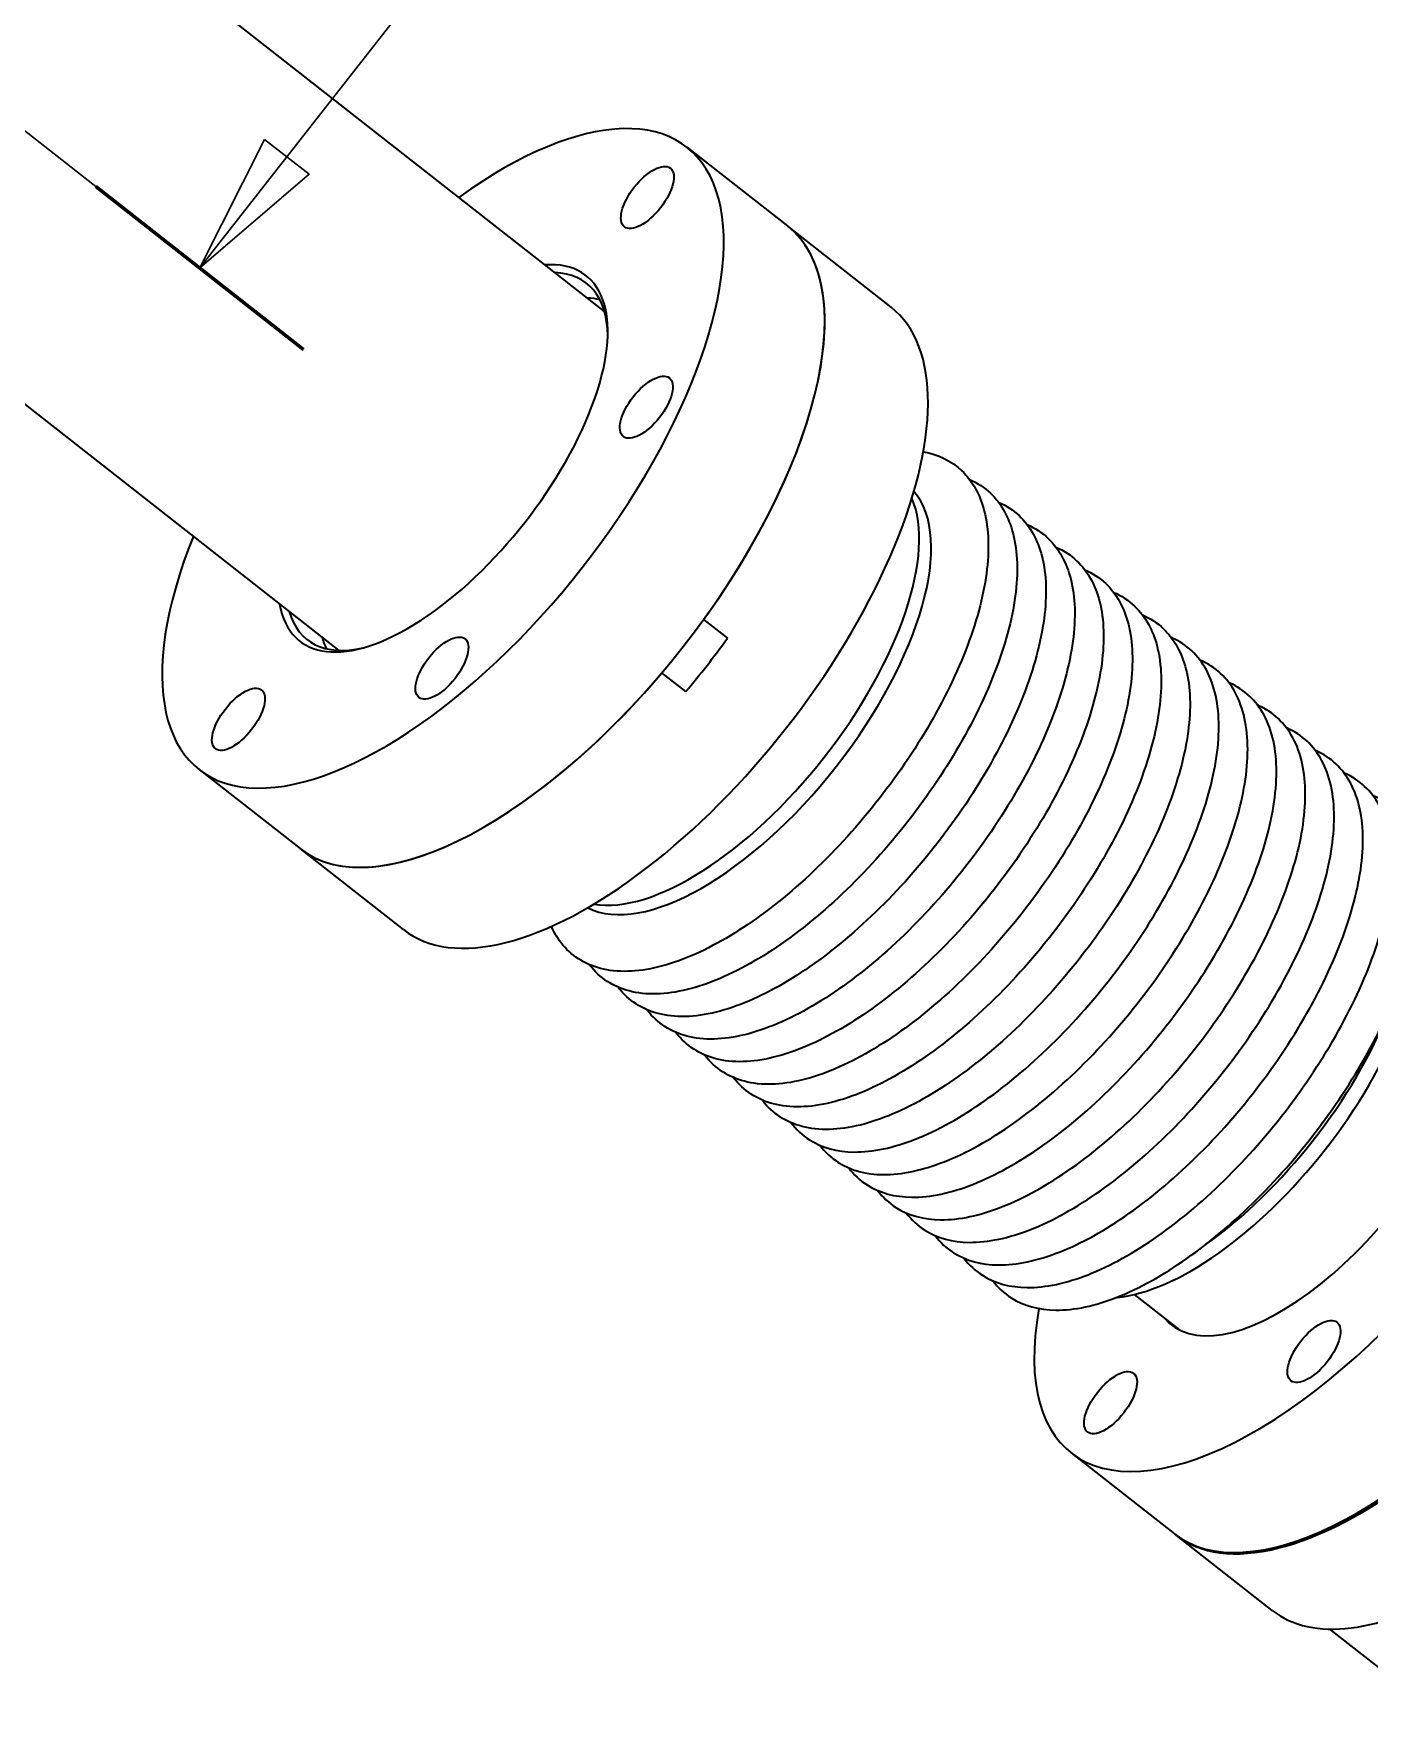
# Model space of a CAD drawing. Header units: millimetres. Extents: x -605 to 8012, y -2292 to 5879.
# Drawn here: x 1928.8 to 2047, y 1729.1 to 1879.1 of the extents above; entities that cross this region are included whole.
import ezdxf

# ---------------------------------------------------------------- set-up
doc = ezdxf.new("R2010")
doc.units = ezdxf.units.MM
doc.header["$LTSCALE"] = 5
doc.layers.add('Arestas Visíveis', color=7, linetype='Continuous', lineweight=35)
doc.layers.add('Linhas de Secções', color=7, linetype='Continuous', lineweight=30, true_color=0x00803f)

# ---------------------------------------------------------------- blocks, each defined once
blk = doc.blocks.new('2dTransSection0')
at = {"layer": 'Linhas de Secções', "linetype": 'Continuous'}
for p, q in [((319.384, 397.57), (319.384, 394.55)), ((318.884, 394.55), (319.384, 392.05)), ((319.884, 394.55), (318.884, 394.55)), ((319.384, 394.55), (319.384, 392.05)), ((319.384, 392.05), (319.884, 394.55)), ((126.043, 392.05), (321.721, 392.05))]:
    blk.add_line(p, q, dxfattribs=at)
at = {"layer": 'Linhas de Secções', "linetype": 'Continuous', "lineweight": 60}
blk.add_line((317.046, 392.05), (321.721, 392.05), dxfattribs=at)
at = {"layer": 'Linhas de Secções', "linetype": 'Continuous', "flags": 128}
blk.add_lwpolyline([(318.884, 394.55), (319.384, 392.05), (319.884, 394.55), (318.884, 394.55)], dxfattribs=at)
at = {"layer": 'Linhas de Secções'}
blk.add_solid([(318.884, 394.55), (319.384, 392.05), (319.884, 394.55), (318.884, 394.55)], dxfattribs=at)

msp = doc.modelspace()

# ---------------------------------------------------------------- linework, layer by layer
at = {"layer": 'Arestas Visíveis'}
for p, q in [((1979.29926, 1854.49079), (1292.49234, 2392.66993)), ((1955.79955, 1824.50123), (1692.21175, 2031.04757)), ((1986.58132, 1869.04814), (1995.51975, 1862.04402)), ((2004.66933, 1854.87445), (1995.51975, 1862.04402)), ((1988.0726, 1827.22544), (1990.18404, 1825.57093)), ((1986.4833, 1820.84816), (1984.37186, 1822.50268)), ((1943.40602, 1813.94921), (1952.34445, 1806.94509)), ((1961.49402, 1799.77551), (1952.34445, 1806.94509)), ((2030.27233, 1764.30252), (2026.21705, 1767.48022)), ((2020.61436, 1753.44906), (2029.76394, 1746.27948)), ((2038.42087, 1739.49594), (2029.90473, 1746.16916)), ((2043.48511, 1737.85177), (2054.6744, 1729.08389))]:
    msp.add_line(p, q, dxfattribs=at)
for centre, major_axis, start_param, end_param in [((1964.99367, 1841.49867), (21.58765, 27.54947), 2.146333751, 7.27844421), ((1973.9321, 1834.49455), (21.58765, 27.54947), 3.141592654, 6.283185307), ((1973.9321, 1834.49455), (21.58765, 27.54947), 4.798208571, 6.283185307), ((1964.99367, 1841.49867), (-12.67504, -16.17547), 5.898741838, 9.80922143), ((1965.34558, 1841.22292), (12.36664, 15.78191), 5.780127299, 6.600346172), ((1968.23121, 1838.96175), (12.36664, 15.78191), 0.205623257, 0.317160864), ((1983.08168, 1827.32498), (-21.58765, -27.54947), 0, 3.141592654), ((1991.52744, 1820.70692), (-14.49457, -18.4975), 0.087570657, 3.054021996), ((1990.47172, 1821.53418), (-14.49457, -18.4975), 0.238785415, 2.902807238), ((1965.34558, 1841.22292), (-12.36664, -15.78191), 5.966024443, 6.786243315), ((1968.23121, 1838.96175), (-12.36664, -15.78191), 5.966024443, 6.07756205), ((1976.04354, 1832.84004), (-21.58765, -27.54947), 1.484976736, 1.656615917), ((1973.9321, 1834.49455), (-21.58765, -27.54947), 0, 1.484976736), ((2042.20202, 1780.99852), (21.58765, 27.54947), 2.438477269, 6.986300692), ((2034.81197, 1786.78933), (14.49457, 18.4975), 3.538304244, 5.886473717), ((2051.49238, 1773.71863), (-21.58765, -27.54947), 6.277478532, 9.430484736), ((2042.20202, 1780.99852), (12.70588, 16.21483), 3.043019823, 6.381758138), ((2033.75625, 1787.61659), (14.49457, 18.4975), 4.118933621, 5.30584434), ((2051.35159, 1773.82895), (-21.58765, -27.54947), 0, 1.484976736), ((2060.00853, 1767.04541), (-21.58765, -27.54947), 0, 0.848345834)]:
    msp.add_ellipse(centre, major_axis=major_axis, ratio=0.447759088, start_param=start_param, end_param=end_param, dxfattribs=at)
for centre, major_axis in [((1983.09646, 1864.60087), (-2.03541, -2.59752)), ((1983.00342, 1846.03004), (2.03541, 2.59752)), ((1964.90063, 1822.92784), (2.03541, 2.59752)), ((1946.89088, 1818.39648), (2.03541, 2.59752)), ((2042.10898, 1762.42769), (2.03541, 2.59752)), ((2024.09923, 1757.89633), (2.03541, 2.59752))]:
    msp.add_ellipse(centre, major_axis=major_axis, ratio=0.447759088, dxfattribs=at)
for points, knots in [([(2007.52554, 1842.09053), (2008.84249, 1841.8491), (2010.00911, 1841.2802), (2011.87981, 1839.49614), (2012.54897, 1838.26671), (2013.32869, 1835.22645), (2013.38175, 1833.36194), (2012.82691, 1829.196), (2012.19659, 1826.88119), (2010.32558, 1822.0858), (2009.08979, 1819.60798), (2006.14539, 1814.72867), (2004.43987, 1812.32788), (2000.72747, 1807.83257), (1998.72169, 1805.73854), (1994.60115, 1802.05979), (1992.48712, 1800.47694), (1988.34246, 1797.9806), (1986.31367, 1797.07133), (1982.52077, 1796.04759), (1980.75246, 1795.93468), (1977.76585, 1796.59816), (1976.52336, 1797.32861), (1975.20592, 1798.89716), (1974.864, 1799.45047), (1974.59005, 1800.05933)], [1.339968871, 1.339968871, 1.339968871, 1.339968871, 1.614355585, 1.614355585, 1.902110979, 1.902110979, 2.220839171, 2.220839171, 2.549271984, 2.549271984, 2.874929485, 2.874929485, 3.198807869, 3.198807869, 3.522299382, 3.522299382, 3.846621329, 3.846621329, 4.173261072, 4.173261072, 4.501454217, 4.501454217, 4.806392333, 4.806392333, 4.943216436, 4.943216436, 4.943216436, 4.943216436]), ([(2011.61218, 1839.6336), (2012.30687, 1839.33587), (2012.93445, 1838.92431), (2014.43114, 1837.49693), (2015.1003, 1836.2675), (2015.88002, 1833.22725), (2015.93307, 1831.36273), (2015.37823, 1827.19679), (2014.74791, 1824.88199), (2012.8769, 1820.0866), (2011.64111, 1817.60878), (2008.69672, 1812.72946), (2006.9912, 1810.32868), (2003.27879, 1805.83337), (2001.27302, 1803.73933), (1997.15247, 1800.06058), (1995.03844, 1798.47773), (1990.89378, 1795.98139), (1988.865, 1795.07212), (1985.0721, 1794.04838), (1983.30378, 1793.93548), (1980.31718, 1794.59895), (1979.07468, 1795.32941), (1978.09242, 1796.49889), (1978.02164, 1796.58781), (1977.95298, 1796.67881)], [1.452358757, 1.452358757, 1.452358757, 1.452358757, 1.614355585, 1.614355585, 1.902110979, 1.902110979, 2.220839171, 2.220839171, 2.549271984, 2.549271984, 2.874929485, 2.874929485, 3.198807869, 3.198807869, 3.522299382, 3.522299382, 3.846621329, 3.846621329, 4.173261072, 4.173261072, 4.501454217, 4.501454217, 4.806392333, 4.806392333, 4.83082655, 4.83082655, 4.83082655, 4.83082655]), ([(2014.1635, 1837.63439), (2014.85819, 1837.33666), (2015.48577, 1836.9251), (2016.98246, 1835.49772), (2017.65162, 1834.2683), (2018.43134, 1831.22804), (2018.4844, 1829.36353), (2017.92956, 1825.19759), (2017.29924, 1822.88278), (2015.42823, 1818.08739), (2014.19244, 1815.60957), (2011.24804, 1810.73026), (2009.54252, 1808.32947), (2005.83012, 1803.83416), (2003.82434, 1801.74012), (1999.70379, 1798.06138), (1997.58977, 1796.47853), (1993.4451, 1793.98219), (1991.41632, 1793.07291), (1987.62342, 1792.04918), (1985.85511, 1791.93627), (1982.8685, 1792.59974), (1981.62601, 1793.3302), (1980.64374, 1794.49969), (1980.57296, 1794.5886), (1980.5043, 1794.6796)], [1.452358757, 1.452358757, 1.452358757, 1.452358757, 1.614355585, 1.614355585, 1.902110979, 1.902110979, 2.220839171, 2.220839171, 2.549271984, 2.549271984, 2.874929485, 2.874929485, 3.198807869, 3.198807869, 3.522299382, 3.522299382, 3.846621329, 3.846621329, 4.173261072, 4.173261072, 4.501454217, 4.501454217, 4.806392333, 4.806392333, 4.83082655, 4.83082655, 4.83082655, 4.83082655]), ([(2016.71483, 1835.63519), (2017.40951, 1835.33745), (2018.03709, 1834.92589), (2019.53378, 1833.49852), (2020.20294, 1832.26909), (2020.98266, 1829.22883), (2021.03572, 1827.36432), (2020.48088, 1823.19838), (2019.85056, 1820.88357), (2017.97955, 1816.08818), (2016.74376, 1813.61036), (2013.79936, 1808.73105), (2012.09385, 1806.33026), (2008.38144, 1801.83495), (2006.37566, 1799.74092), (2002.25512, 1796.06217), (2000.14109, 1794.47932), (1995.99643, 1791.98298), (1993.96764, 1791.07371), (1990.17474, 1790.04997), (1988.40643, 1789.93706), (1985.41982, 1790.60053), (1984.17733, 1791.33099), (1983.19507, 1792.50048), (1983.12429, 1792.58939), (1983.05563, 1792.6804)], [1.452358757, 1.452358757, 1.452358757, 1.452358757, 1.614355585, 1.614355585, 1.902110979, 1.902110979, 2.220839171, 2.220839171, 2.549271984, 2.549271984, 2.874929485, 2.874929485, 3.198807869, 3.198807869, 3.522299382, 3.522299382, 3.846621329, 3.846621329, 4.173261072, 4.173261072, 4.501454217, 4.501454217, 4.806392333, 4.806392333, 4.83082655, 4.83082655, 4.83082655, 4.83082655]), ([(2019.26615, 1833.63598), (2019.96084, 1833.33824), (2020.58842, 1832.92668), (2022.08511, 1831.49931), (2022.75427, 1830.26988), (2023.53399, 1827.22962), (2023.58705, 1825.36511), (2023.0322, 1821.19917), (2022.40189, 1818.88436), (2020.53087, 1814.08897), (2019.29509, 1811.61115), (2016.35069, 1806.73184), (2014.64517, 1804.33105), (2010.93277, 1799.83574), (2008.92699, 1797.74171), (2004.80644, 1794.06296), (2002.69242, 1792.48011), (1998.54775, 1789.98377), (1996.51897, 1789.0745), (1992.72607, 1788.05076), (1990.95776, 1787.93785), (1987.97115, 1788.60133), (1986.72866, 1789.33179), (1985.74639, 1790.50127), (1985.67561, 1790.59019), (1985.60695, 1790.68119)], [1.452358757, 1.452358757, 1.452358757, 1.452358757, 1.614355585, 1.614355585, 1.902110979, 1.902110979, 2.220839171, 2.220839171, 2.549271984, 2.549271984, 2.874929485, 2.874929485, 3.198807869, 3.198807869, 3.522299382, 3.522299382, 3.846621329, 3.846621329, 4.173261072, 4.173261072, 4.501454217, 4.501454217, 4.806392333, 4.806392333, 4.83082655, 4.83082655, 4.83082655, 4.83082655]), ([(2021.81748, 1831.63677), (2022.51216, 1831.33904), (2023.13974, 1830.92748), (2024.63643, 1829.5001), (2025.30559, 1828.27068), (2026.08531, 1825.23042), (2026.13837, 1823.3659), (2025.58353, 1819.19996), (2024.95321, 1816.88516), (2023.0822, 1812.08977), (2021.84641, 1809.61195), (2018.90201, 1804.73263), (2017.19649, 1802.33185), (2013.48409, 1797.83654), (2011.47831, 1795.7425), (2007.35777, 1792.06375), (2005.24374, 1790.48091), (2001.09908, 1787.98456), (1999.07029, 1787.07529), (1995.27739, 1786.05156), (1993.50908, 1785.93865), (1990.52247, 1786.60212), (1989.27998, 1787.33258), (1988.29772, 1788.50206), (1988.22694, 1788.59098), (1988.15827, 1788.68198)], [1.452358757, 1.452358757, 1.452358757, 1.452358757, 1.614355585, 1.614355585, 1.902110979, 1.902110979, 2.220839171, 2.220839171, 2.549271984, 2.549271984, 2.874929485, 2.874929485, 3.198807869, 3.198807869, 3.522299382, 3.522299382, 3.846621329, 3.846621329, 4.173261072, 4.173261072, 4.501454217, 4.501454217, 4.806392333, 4.806392333, 4.83082655, 4.83082655, 4.83082655, 4.83082655]), ([(2024.3688, 1829.63756), (2025.06349, 1829.33983), (2025.69107, 1828.92827), (2027.18776, 1827.5009), (2027.85692, 1826.27147), (2028.63664, 1823.23121), (2028.68969, 1821.3667), (2028.13485, 1817.20076), (2027.50454, 1814.88595), (2025.63352, 1810.09056), (2024.39773, 1807.61274), (2021.45334, 1802.73343), (2019.74782, 1800.33264), (2016.03542, 1795.83733), (2014.02964, 1793.7433), (2009.90909, 1790.06455), (2007.79506, 1788.4817), (2003.6504, 1785.98536), (2001.62162, 1785.07609), (1997.82872, 1784.05235), (1996.0604, 1783.93944), (1993.0738, 1784.60291), (1991.8313, 1785.33337), (1990.84904, 1786.50286), (1990.77826, 1786.59177), (1990.7096, 1786.68277)], [1.452358757, 1.452358757, 1.452358757, 1.452358757, 1.614355585, 1.614355585, 1.902110979, 1.902110979, 2.220839171, 2.220839171, 2.549271984, 2.549271984, 2.874929485, 2.874929485, 3.198807869, 3.198807869, 3.522299382, 3.522299382, 3.846621329, 3.846621329, 4.173261072, 4.173261072, 4.501454217, 4.501454217, 4.806392333, 4.806392333, 4.83082655, 4.83082655, 4.83082655, 4.83082655]), ([(2026.92012, 1827.63836), (2027.61481, 1827.34062), (2028.24239, 1826.92906), (2029.73908, 1825.50169), (2030.40824, 1824.27226), (2031.18796, 1821.232), (2031.24102, 1819.36749), (2030.68618, 1815.20155), (2030.05586, 1812.88674), (2028.18485, 1808.09135), (2026.94906, 1805.61353), (2024.00466, 1800.73422), (2022.29914, 1798.33343), (2018.58674, 1793.83812), (2016.58096, 1791.74409), (2012.46041, 1788.06534), (2010.34639, 1786.48249), (2006.20172, 1783.98615), (2004.17294, 1783.07688), (2000.38004, 1782.05314), (1998.61173, 1781.94023), (1995.62512, 1782.6037), (1994.38263, 1783.33416), (1993.40036, 1784.50365), (1993.32958, 1784.59256), (1993.26092, 1784.68357)], [1.452358757, 1.452358757, 1.452358757, 1.452358757, 1.614355585, 1.614355585, 1.902110979, 1.902110979, 2.220839171, 2.220839171, 2.549271984, 2.549271984, 2.874929485, 2.874929485, 3.198807869, 3.198807869, 3.522299382, 3.522299382, 3.846621329, 3.846621329, 4.173261072, 4.173261072, 4.501454217, 4.501454217, 4.806392333, 4.806392333, 4.83082655, 4.83082655, 4.83082655, 4.83082655]), ([(1995.81225, 1782.68436), (1996.26747, 1782.08103), (1996.81717, 1781.57008), (1998.56105, 1780.45816), (1999.91482, 1780.10242), (2003.05333, 1780.07237), (2004.87643, 1780.46673), (2008.78882, 1782.00172), (2010.88573, 1783.16731), (2015.09454, 1786.1308), (2017.20494, 1787.92328), (2021.23856, 1791.94908), (2023.16183, 1794.17924), (2026.63893, 1798.85894), (2028.19254, 1801.30729), (2030.77916, 1806.18801), (2031.81054, 1808.61922), (2033.24329, 1813.2406), (2033.64102, 1815.42797), (2033.72802, 1819.35563), (2033.41478, 1821.09964), (2032.05634, 1823.84093), (2031.04994, 1824.87269), (2029.67949, 1825.54678), (2029.57623, 1825.59424), (2029.47145, 1825.63915)], [1.452358757, 1.452358757, 1.452358757, 1.452358757, 1.614355585, 1.614355585, 1.902110979, 1.902110979, 2.220839171, 2.220839171, 2.549271984, 2.549271984, 2.874929485, 2.874929485, 3.198807869, 3.198807869, 3.522299382, 3.522299382, 3.846621329, 3.846621329, 4.173261072, 4.173261072, 4.501454217, 4.501454217, 4.806392333, 4.806392333, 4.83082655, 4.83082655, 4.83082655, 4.83082655]), ([(1998.36357, 1780.68515), (1998.81879, 1780.08182), (1999.36849, 1779.57087), (2001.11237, 1778.45895), (2002.46615, 1778.10321), (2005.60466, 1778.07316), (2007.42776, 1778.46752), (2011.34014, 1780.00251), (2013.43705, 1781.1681), (2017.64587, 1784.13159), (2019.75627, 1785.92407), (2023.78988, 1789.94988), (2025.71315, 1792.18003), (2029.19025, 1796.85973), (2030.74386, 1799.30808), (2033.33049, 1804.1888), (2034.36186, 1806.62002), (2035.79462, 1811.2414), (2036.19234, 1813.42876), (2036.27934, 1817.35642), (2035.9661, 1819.10043), (2034.60766, 1821.84172), (2033.60127, 1822.87348), (2032.23081, 1823.54757), (2032.12755, 1823.59503), (2032.02277, 1823.63994)], [1.452358757, 1.452358757, 1.452358757, 1.452358757, 1.614355585, 1.614355585, 1.902110979, 1.902110979, 2.220839171, 2.220839171, 2.549271984, 2.549271984, 2.874929485, 2.874929485, 3.198807869, 3.198807869, 3.522299382, 3.522299382, 3.846621329, 3.846621329, 4.173261072, 4.173261072, 4.501454217, 4.501454217, 4.806392333, 4.806392333, 4.83082655, 4.83082655, 4.83082655, 4.83082655]), ([(2000.91489, 1778.68594), (2001.37012, 1778.08261), (2001.91982, 1777.57166), (2003.66369, 1776.45974), (2005.01747, 1776.104), (2008.15598, 1776.07395), (2009.97908, 1776.46831), (2013.89146, 1778.0033), (2015.98837, 1779.16889), (2020.19719, 1782.13239), (2022.30759, 1783.92486), (2026.34121, 1787.95067), (2028.26448, 1790.18083), (2031.74157, 1794.86052), (2033.29519, 1797.30887), (2035.88181, 1802.1896), (2036.91318, 1804.62081), (2038.34594, 1809.24219), (2038.74367, 1811.42955), (2038.83067, 1815.35722), (2038.51742, 1817.10122), (2037.15898, 1819.84251), (2036.15259, 1820.87427), (2034.78214, 1821.54836), (2034.67888, 1821.59583), (2034.5741, 1821.64074)], [1.452358757, 1.452358757, 1.452358757, 1.452358757, 1.614355585, 1.614355585, 1.902110979, 1.902110979, 2.220839171, 2.220839171, 2.549271984, 2.549271984, 2.874929485, 2.874929485, 3.198807869, 3.198807869, 3.522299382, 3.522299382, 3.846621329, 3.846621329, 4.173261072, 4.173261072, 4.501454217, 4.501454217, 4.806392333, 4.806392333, 4.83082655, 4.83082655, 4.83082655, 4.83082655]), ([(2003.46622, 1776.68674), (2003.92144, 1776.08341), (2004.47114, 1775.57246), (2006.21502, 1774.46053), (2007.5688, 1774.1048), (2010.7073, 1774.07475), (2012.53041, 1774.46911), (2016.44279, 1776.00409), (2018.5397, 1777.16968), (2022.74852, 1780.13318), (2024.85891, 1781.92566), (2028.89253, 1785.95146), (2030.8158, 1788.18162), (2034.2929, 1792.86132), (2035.84651, 1795.30966), (2038.43313, 1800.19039), (2039.46451, 1802.6216), (2040.89726, 1807.24298), (2041.29499, 1809.43034), (2041.38199, 1813.35801), (2041.06875, 1815.10202), (2039.71031, 1817.8433), (2038.70391, 1818.87506), (2037.33346, 1819.54916), (2037.2302, 1819.59662), (2037.12542, 1819.64153)], [1.452358757, 1.452358757, 1.452358757, 1.452358757, 1.614355585, 1.614355585, 1.902110979, 1.902110979, 2.220839171, 2.220839171, 2.549271984, 2.549271984, 2.874929485, 2.874929485, 3.198807869, 3.198807869, 3.522299382, 3.522299382, 3.846621329, 3.846621329, 4.173261072, 4.173261072, 4.501454217, 4.501454217, 4.806392333, 4.806392333, 4.83082655, 4.83082655, 4.83082655, 4.83082655]), ([(2006.01754, 1774.68753), (2006.47277, 1774.0842), (2007.02247, 1773.57325), (2008.76634, 1772.46133), (2010.12012, 1772.10559), (2013.25863, 1772.07554), (2015.08173, 1772.4699), (2018.99411, 1774.00489), (2021.09102, 1775.17048), (2025.29984, 1778.13397), (2027.41024, 1779.92645), (2031.44386, 1783.95226), (2033.36713, 1786.18241), (2036.84422, 1790.86211), (2038.39784, 1793.31046), (2040.98446, 1798.19118), (2042.01583, 1800.62239), (2043.44859, 1805.24377), (2043.84631, 1807.43114), (2043.93331, 1811.3588), (2043.62007, 1813.10281), (2042.26163, 1815.8441), (2041.25524, 1816.87586), (2039.88479, 1817.54995), (2039.78152, 1817.59741), (2039.67674, 1817.64232)], [1.452358757, 1.452358757, 1.452358757, 1.452358757, 1.614355585, 1.614355585, 1.902110979, 1.902110979, 2.220839171, 2.220839171, 2.549271984, 2.549271984, 2.874929485, 2.874929485, 3.198807869, 3.198807869, 3.522299382, 3.522299382, 3.846621329, 3.846621329, 4.173261072, 4.173261072, 4.501454217, 4.501454217, 4.806392333, 4.806392333, 4.83082655, 4.83082655, 4.83082655, 4.83082655]), ([(2008.56887, 1772.68832), (2009.02409, 1772.08499), (2009.57379, 1771.57404), (2011.31767, 1770.46212), (2012.67144, 1770.10638), (2015.80995, 1770.07633), (2017.63306, 1770.47069), (2021.54544, 1772.00568), (2023.64235, 1773.17127), (2027.85116, 1776.13476), (2029.96156, 1777.92724), (2033.99518, 1781.95305), (2035.91845, 1784.1832), (2039.39555, 1788.8629), (2040.94916, 1791.31125), (2043.53578, 1796.19197), (2044.56716, 1798.62319), (2045.99991, 1803.24457), (2046.39764, 1805.43193), (2046.48464, 1809.35959), (2046.1714, 1811.1036), (2044.81296, 1813.84489), (2043.80656, 1814.87665), (2042.43611, 1815.55074), (2042.33285, 1815.59821), (2042.22807, 1815.64311)], [1.452358757, 1.452358757, 1.452358757, 1.452358757, 1.614355585, 1.614355585, 1.902110979, 1.902110979, 2.220839171, 2.220839171, 2.549271984, 2.549271984, 2.874929485, 2.874929485, 3.198807869, 3.198807869, 3.522299382, 3.522299382, 3.846621329, 3.846621329, 4.173261072, 4.173261072, 4.501454217, 4.501454217, 4.806392333, 4.806392333, 4.83082655, 4.83082655, 4.83082655, 4.83082655]), ([(2011.12019, 1770.68911), (2011.57542, 1770.08578), (2012.12511, 1769.57483), (2013.86899, 1768.46291), (2015.22277, 1768.10717), (2018.36128, 1768.07712), (2020.18438, 1768.47148), (2024.09676, 1770.00647), (2026.19367, 1771.17206), (2030.40249, 1774.13556), (2032.51289, 1775.92804), (2036.5465, 1779.95384), (2038.46978, 1782.184), (2041.94687, 1786.86369), (2043.50048, 1789.31204), (2046.08711, 1794.19277), (2047.11848, 1796.62398), (2048.55124, 1801.24536), (2048.94896, 1803.43272), (2049.03596, 1807.36039), (2048.72272, 1809.10439), (2047.36428, 1811.84568), (2046.35789, 1812.87744), (2044.98744, 1813.55153), (2044.88417, 1813.599), (2044.77939, 1813.64391)], [1.452358757, 1.452358757, 1.452358757, 1.452358757, 1.614355585, 1.614355585, 1.902110979, 1.902110979, 2.220839171, 2.220839171, 2.549271984, 2.549271984, 2.874929485, 2.874929485, 3.198807869, 3.198807869, 3.522299382, 3.522299382, 3.846621329, 3.846621329, 4.173261072, 4.173261072, 4.501454217, 4.501454217, 4.806392333, 4.806392333, 4.83082655, 4.83082655, 4.83082655, 4.83082655]), ([(2013.67152, 1768.68991), (2014.12674, 1768.08658), (2014.67644, 1767.57563), (2016.42031, 1766.4637), (2017.77409, 1766.10797), (2020.9126, 1766.07792), (2022.7357, 1766.47228), (2026.64808, 1768.00726), (2028.74499, 1769.17286), (2032.95381, 1772.13635), (2035.06421, 1773.92883), (2039.09783, 1777.95463), (2041.0211, 1780.18479), (2044.49819, 1784.86449), (2046.05181, 1787.31284), (2048.63843, 1792.19356), (2049.66981, 1794.62477), (2051.10256, 1799.24615), (2051.50029, 1801.43351), (2051.58729, 1805.36118), (2051.27404, 1807.10519), (2049.91561, 1809.84647), (2048.90921, 1810.87824), (2047.53876, 1811.55233), (2047.4355, 1811.59979), (2047.33072, 1811.6447)], [1.452358757, 1.452358757, 1.452358757, 1.452358757, 1.614355585, 1.614355585, 1.902110979, 1.902110979, 2.220839171, 2.220839171, 2.549271984, 2.549271984, 2.874929485, 2.874929485, 3.198807869, 3.198807869, 3.522299382, 3.522299382, 3.846621329, 3.846621329, 4.173261072, 4.173261072, 4.501454217, 4.501454217, 4.806392333, 4.806392333, 4.83082655, 4.83082655, 4.83082655, 4.83082655])]:
    msp.add_open_spline(points, degree=3, knots=knots, dxfattribs=at)

# ---------------------------------------------------------------- block references
at = {"layer": 'Linhas de Secções', "xscale": 5, "yscale": 5, "zscale": 5, "rotation": 321.9178935800178}
msp.add_blockref('2dTransSection0', (-522.57908, 1300.35432), dxfattribs=at)

doc.saveas('drawing.dxf')
